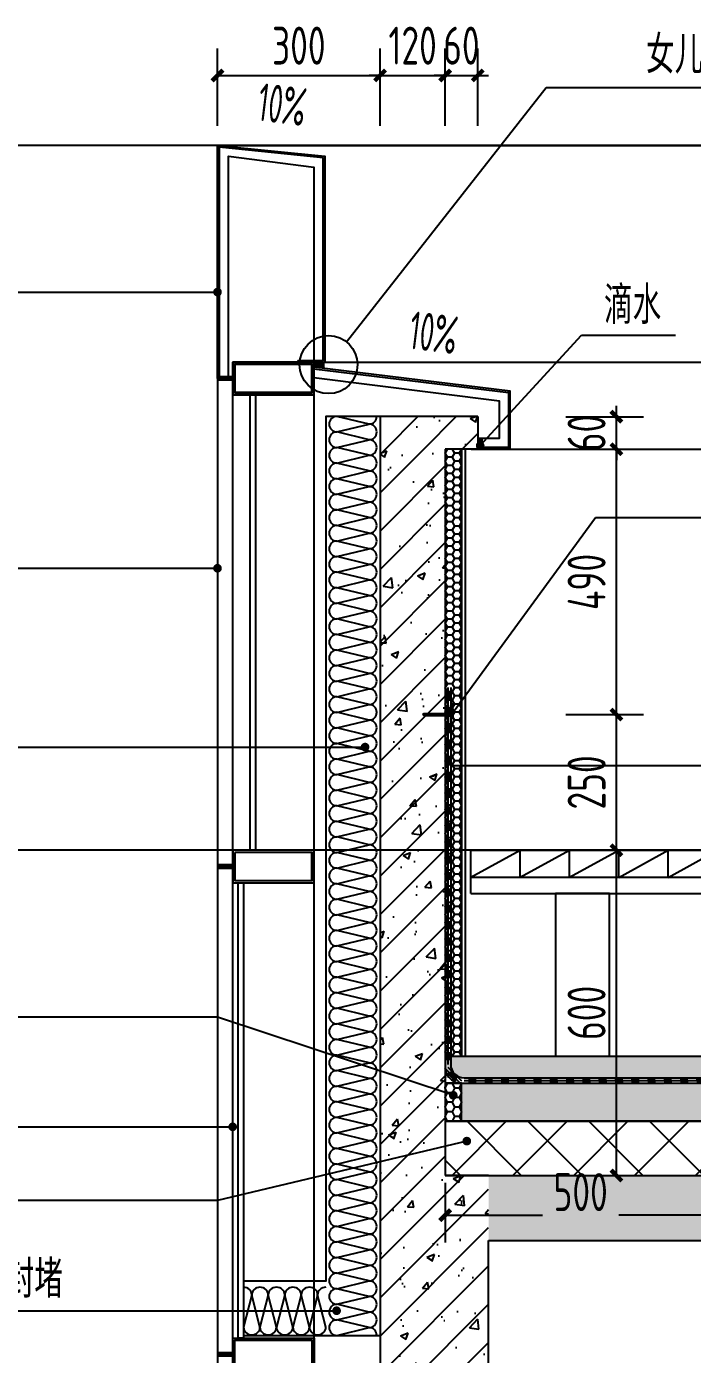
# Model space of a CAD drawing. Extents: x 198753 to 882193, y -399300 to 132460.
# Drawn here: x 382024 to 383253, y -65875 to -63426 of the extents above; entities that cross this region are included whole.
import ezdxf

# ---------------------------------------------------------------- set-up
doc = ezdxf.new("R2010")
doc.units = 0
doc.header["$LTSCALE"] = 1000
doc.header["$MEASUREMENT"] = 0
doc.linetypes.add('DASH', pattern=[0.35, 0.25, -0.1])
for name, color, linetype in [('00-图签', 7, 'Continuous'), ('01-标注_尺寸', 124, 'Continuous'), ('01-标注_符号', 200, 'Continuous'), ('02-TEXT_标注', 130, 'Continuous'), ('05-填充_天正', 26, 'Continuous'), ('A-D-玻璃剖线', 130, 'Continuous'), ('A-D-金属剖线', 200, 'Continuous'), ('A-D-金属看线', 205, 'Continuous'), ('A-O_屋面', 201, 'Continuous'), ('A-O_防水层', 222, 'Continuous'), ('A-SUR_保温', 222, 'Continuous'), ('A-金属背板', 30, 'Continuous'), ('A_STR-砼墙', 51, 'Continuous'), ('A_STR-砼柱', 51, 'Continuous'), ('构造物', 145, 'Continuous'), ('钢龙骨', 173, 'Continuous')]:
    doc.layers.add(name, color=color, linetype=linetype)
doc.layers.add('04-不打印_辅助线', color=165, linetype='Continuous', plot=False)
doc.styles.add('_TCH_DIM', font='ROS1', dxfattribs={"width": 0.8, "bigfont": 'JD'})
doc.styles.add('_TCH_DIM_T3', font='ROS1', dxfattribs={"width": 0.8, "bigfont": 'JD'})
doc.dimstyles.new('_TCH_ARCH&&20', dxfattribs={"dimtxt": 70, "dimasz": 20, "dimexe": 50, "dimexo": 60, "dimgap": 20, "dimtad": 1, "dimdec": 0, "dimzin": 0, "dimdsep": 46, "dimtxsty": '_TCH_DIM_T3', "dimblk": 'ARCHTICK', "dimcen": 0.09, "dimclrt": 4, "dimazin": 2, "dimtfac": 1, "dimtdec": 0, "dimtix": 1, "dimtmove": 2, "dimatfit": 3, "dimfxl": 0, "dimtolj": 1, "dimtzin": 0, "dimarcsym": 0})
pattern_1 = [(45, (0, 0), (-35.355339, 35.355339), []), (50, (0, 0), (143.452037, -12.550427), [15, -165]), (355, (0, 0), (-27.750267, 150.438427), [12, -132]), (100.4514, (11.95, -1.05), (115.701876, 137.88791), [12.74804, -140.22842]), (46.1842, (0, 40), (213.44821, -33.1038), [22.5, -247.5]), (96.6356, (17.79, 37.24), (186.93254, 194.82357), [19.12206, -210.3426]), (351.1842, (0, 40), (186.93239, 194.82372), [18, -198]), (21, (20, 30), (119.38141, -80.523778), [15, -165]), (326, (20, 30), (48.663066, 145.03001), [12, -132]), (71.4514, (29.95, 23.29), (168.044526, 64.5061), [12.74804, -140.22842]), (37.5, (0, 0), (2.431971, 66.578771), [0, -130.4, 0, -134, 0, -132.5]), (7.5, (0, 0), (52.613907, 78.882342), [0, -76.4, 0, -127.4, 0, -50.5]), (327.5, (-44.6, 0), (106.764487, -4.510974), [0, -50, 0, -156, 0, -207]), (317.5, (-64.6, 0), (116.637234, 20.020996), [0, -65, 0, -103.6, 0, -147])]

# ---------------------------------------------------------------- blocks, each defined once
blk = doc.blocks.new('$LinePat$岩棉板')
at = {"color": 0}
for p, q in [((0, -17), (12, -67)), ((12, -67), (24, -17))]:
    blk.add_line(p, q, dxfattribs=at)
for centre, start, end in [((12, -17), 0, 180), ((0, -67), 270, 0), ((24, -67), 180, 270)]:
    blk.add_arc(centre, 12, start, end, dxfattribs=at)
at = {"layer": 'Defpoints'}
blk.add_point((0, 0.1), dxfattribs=at)
at = {"layer": 'Defpoints', "color": 0}
blk.add_point((24, -84), dxfattribs=at)
blk = doc.blocks.new('*U156')
at = {"layer": '01-标注_符号'}
for points in [[(-852.7, 520), (0, 520)], [(-852.7, 190.2), (272.2, 190.2)], [(-850, -849.4), (219.7, -849.4)]]:
    blk.add_lwpolyline(points, dxfattribs=at)
at = {"layer": '01-标注_符号', "const_width": 8}
for points in [[(-4, 520, 1), (4, 520, 1)], [(268.2, 190.2, 1), (276.2, 190.2, 1)], [(215.7, -849.4, 1), (223.7, -849.4, 1)]]:
    blk.add_lwpolyline(points, format="xyb", close=True, dxfattribs=at)
at = {"layer": 'A-SUR_保温'}
blk.add_line((300, 800.2), (300, -895), dxfattribs=at)
blk.add_lwpolyline([(300, 800.2), (200, 800.2), (200, -795), (48, -795), (48, -895), (300, -895)], dxfattribs=at)
at = {"layer": 'A-金属背板'}
blk.add_lwpolyline([(60, 840.2), (70, 840.2), (70, 0), (60, 0)], close=True, dxfattribs=at)
at = {"layer": 'A-SUR_保温', "yscale": 1.188379012465143, "zscale": 1.188379012465143}
for p, xscale, rotation in [((200, 771.5), 1.19717378077196, 90), ((200, 742.7), 1.19717378077196, 90), ((200, 714), 1.19717378077196, 90), ((200, 685.3), 1.19717378077196, 90), ((200, 656.5), 1.19717378077196, 90), ((200, 627.8), 1.19717378077196, 90), ((200, 599.1), 1.19717378077196, 90), ((200, 570.3), 1.19717378077196, 90), ((200, 541.6), 1.19717378077196, 90), ((200, 512.9), 1.19717378077196, 90), ((200, 484.1), 1.19717378077196, 90), ((200, 455.4), 1.19717378077196, 90), ((200, 426.7), 1.19717378077196, 90), ((200, 397.9), 1.19717378077196, 90), ((200, 369.2), 1.19717378077196, 90), ((200, 340.5), 1.19717378077196, 90), ((200, 311.8), 1.19717378077196, 90), ((200, 283), 1.19717378077196, 90), ((200, 254.3), 1.19717378077196, 90), ((200, 225.6), 1.19717378077196, 90), ((200, 196.8), 1.19717378077196, 90), ((200, 168.1), 1.19717378077196, 90), ((200, 139.4), 1.19717378077196, 90), ((200, 110.6), 1.19717378077196, 90), ((200, 81.9), 1.19717378077196, 90), ((200, 53.2), 1.19717378077196, 90), ((200, 24.4), 1.19717378077196, 90), ((200, -4.3), 1.19717378077196, 90), ((200, -33), 1.19717378077196, 90), ((200, -61.8), 1.19717378077196, 90), ((200, -90.5), 1.19717378077196, 90), ((200, -119.2), 1.19717378077196, 90), ((200, -148), 1.19717378077196, 90), ((200, -176.7), 1.19717378077196, 90), ((200, -205.4), 1.19717378077196, 90), ((200, -234.2), 1.19717378077196, 90), ((200, -262.9), 1.19717378077196, 90), ((200, -291.6), 1.19717378077196, 90), ((200, -320.4), 1.19717378077196, 90), ((200, -349.1), 1.19717378077196, 90), ((200, -377.8), 1.19717378077196, 90), ((200, -406.6), 1.19717378077196, 90), ((200, -435.3), 1.19717378077196, 90), ((200, -464), 1.19717378077196, 90), ((200, -492.7), 1.19717378077196, 90), ((200, -521.5), 1.19717378077196, 90), ((200, -550.2), 1.19717378077196, 90), ((200, -578.9), 1.19717378077196, 90), ((200, -607.7), 1.19717378077196, 90), ((200, -636.4), 1.19717378077196, 90), ((200, -665.1), 1.19717378077196, 90), ((200, -693.9), 1.19717378077196, 90), ((200, -722.6), 1.19717378077196, 90), ((200, -751.3), 1.19717378077196, 90), ((200, -780.1), 1.19717378077196, 90), ((200, -808.8), 1.19717378077196, 90), ((78.4, -900), 1.266666665670531, 180), ((108.8, -900), 1.266666665670531, 180), ((139.2, -900), 1.266666665670531, 180), ((169.6, -900), 1.266666665670531, 180), ((200, -900), 1.266666665670531, 180), ((200, -837.5), 1.19717378077196, 90), ((200, -866.3), 1.19717378077196, 90), ((200, -895), 1.19717378077196, 90)]:
    blk.add_blockref('$LinePat$岩棉板', p, dxfattribs=dict(at, xscale=xscale, rotation=rotation))
at = {"layer": '02-TEXT_标注', "style": '_TCH_DIM'}
for s, height, width, p in [('幕墙', 69.46, 0.8, (-852.7, 541)), ('2', 70, 0.64, (-728.5, 541)), ('100', 70, 0.64, (-852.7, 212.1)), ('厚憎水岩棉板', 69.46, 0.8, (-763.1, 212.1)), ('100', 70, 0.64, (-850, -825.5)), ('厚憎水岩棉防火封堵', 69.46, 0.8, (-760.4, -825.5))]:
    blk.add_text(s, height=height, dxfattribs=dict(at, width=width)).set_placement(p)
blk = doc.blocks.new('A$C643B6CAF')
at = {"layer": '钢龙骨'}
for points in [[(0, 28.4), (0, -31.6), (150, -31.6), (150, 28.4)], [(4, 24.4), (4, -27.6), (146, -27.6), (146, 24.4)]]:
    blk.add_lwpolyline(points, close=True, dxfattribs=at)
at = {"layer": '钢龙骨', "const_width": 10}
blk.add_lwpolyline([(0, -1.6), (-28, -1.6)], dxfattribs=at)
blk = doc.blocks.new('*U40')
at = {"layer": '01-标注_符号'}
blk.add_lwpolyline([(-850, -510.3), (28, -510.3)], dxfattribs=at)
at = {"layer": '01-标注_符号', "const_width": 8}
blk.add_lwpolyline([(24, -510.3, 1), (32, -510.3, 1)], format="xyb", close=True, dxfattribs=at)
at = {"layer": 'A-D-玻璃剖线'}
for points in [[(0, 870.2), (0, -2300)], [(28, -2300), (28, 870.2)]]:
    blk.add_lwpolyline(points, dxfattribs=at)
at = {"layer": 'A-金属背板'}
blk.add_lwpolyline([(38, -60), (48, -60), (48, -900), (38, -900)], close=True, dxfattribs=at)
at = {"layer": '钢龙骨'}
blk.add_lwpolyline([(178, 870.2), (178, -2300)], dxfattribs=at)
for p in [(28, 871.8), (28, -28.4)]:
    blk.add_blockref('A$C643B6CAF', p, dxfattribs=at)
at = {"layer": '钢龙骨', "xscale": -1, "rotation": 180}
blk.add_blockref('A$C643B6CAF', (28.1, -931.6), dxfattribs=at)
blk = doc.blocks.new('A$C1C2A6847')
for p, q in [((52, 23.1), (55, 28.3)), ((55, 28.3), (55, 14)), ((52, 19.1), (55, 14))]:
    blk.add_line(p, q)
for points in [[(56, 42.1), (51, 37.1), (51, 5.1), (56, 0.1)], [(56.7, 41.4), (52, 36.7), (52, 26.6)], [(52, 25.6), (52, 16.6)], [(0, 21.1), (2, 23.1), (52, 23.1), (52, 19.1), (2, 19.1), (0, 21.1)], [(52, 15.6), (52, 5.6), (56.7, 0.9)]]:
    blk.add_lwpolyline(points)
for centre, start, end in [((52, 26.1), 270, 90), ((56.4, 41.8), 315, 135), ((52, 16.1), 270, 90), ((56.4, 0.5), 225, 45)]:
    blk.add_arc(centre, 0.5, start, end)
blk = doc.blocks.new('_ArchTick')
at = {"color": 0, "linetype": 'ByBlock', "const_width": 0.4}
blk.add_lwpolyline([(-0.5, -0.5), (0.5, 0.5)], dxfattribs=at)
blk = doc.blocks.new('*D2104')
at = {"layer": '01-标注_尺寸', "color": 0, "lineweight": -2, "transparency": 16777216}
for p, q in [((-300, 486.4), (-300, 629)), ((0, 486.4), (0, 629)), ((-300, 579), (0, 579))]:
    blk.add_line(p, q, dxfattribs=at)
at = {"layer": 'Defpoints', "color": 0, "transparency": 16777216}
for p in [(0, 579), (-300, 426.4), (0, 426.4)]:
    blk.add_point(p, dxfattribs=at)
at = {"layer": '01-标注_尺寸', "color": 0, "lineweight": -2, "transparency": 16777216, "xscale": 20, "yscale": 20, "zscale": 20, "rotation": 180}
blk.add_blockref('_ArchTick', (-300, 579), dxfattribs=at)
at = {"layer": '01-标注_尺寸', "color": 0, "lineweight": -2, "transparency": 16777216, "xscale": 20, "yscale": 20, "zscale": 20}
blk.add_blockref('_ArchTick', (0, 579), dxfattribs=at)
at = {"layer": '01-标注_尺寸', "color": 4, "transparency": 16777216, "insert": (-150, 634), "char_height": 70, "attachment_point": 5, "style": '_TCH_DIM_T3'}
blk.add_mtext('\\A1;300', dxfattribs=at)
blk = doc.blocks.new('*D2105')
at = {"layer": '01-标注_尺寸', "color": 0, "lineweight": -2, "transparency": 16777216}
for p, q in [((0, 486.4), (0, 629)), ((120, 486.4), (120, 629)), ((0, 579), (-20, 579)), ((0, 579), (120, 579)), ((120, 579), (140, 579))]:
    blk.add_line(p, q, dxfattribs=at)
at = {"layer": 'Defpoints', "color": 0, "transparency": 16777216}
for p in [(120, 579), (0, 426.4), (120, 426.4)]:
    blk.add_point(p, dxfattribs=at)
at = {"layer": '01-标注_尺寸', "color": 0, "lineweight": -2, "transparency": 16777216, "xscale": 20, "yscale": 20, "zscale": 20}
blk.add_blockref('_ArchTick', (0, 579), dxfattribs=at)
at = {"layer": '01-标注_尺寸', "color": 0, "lineweight": -2, "transparency": 16777216, "xscale": 20, "yscale": 20, "zscale": 20, "rotation": 180}
blk.add_blockref('_ArchTick', (120, 579), dxfattribs=at)
at = {"layer": '01-标注_尺寸', "color": 4, "transparency": 16777216, "insert": (60, 634), "char_height": 70, "attachment_point": 5, "style": '_TCH_DIM_T3'}
blk.add_mtext('\\A1;120', dxfattribs=at)
blk = doc.blocks.new('*D2106')
at = {"layer": '01-标注_尺寸', "color": 0, "lineweight": -2, "transparency": 16777216}
for p, q in [((120, 486.4), (120, 629)), ((180, 486.4), (180, 629)), ((120, 579), (100, 579)), ((120, 579), (180, 579)), ((180, 579), (200, 579))]:
    blk.add_line(p, q, dxfattribs=at)
at = {"layer": 'Defpoints', "color": 0, "transparency": 16777216}
for p in [(180, 579), (120, 426.4), (180, 426.4)]:
    blk.add_point(p, dxfattribs=at)
at = {"layer": '01-标注_尺寸', "color": 0, "lineweight": -2, "transparency": 16777216, "xscale": 20, "yscale": 20, "zscale": 20}
blk.add_blockref('_ArchTick', (120, 579), dxfattribs=at)
at = {"layer": '01-标注_尺寸', "color": 0, "lineweight": -2, "transparency": 16777216, "xscale": 20, "yscale": 20, "zscale": 20, "rotation": 180}
blk.add_blockref('_ArchTick', (180, 579), dxfattribs=at)
at = {"layer": '01-标注_尺寸', "color": 4, "transparency": 16777216, "insert": (150, 634), "char_height": 70, "attachment_point": 5, "style": '_TCH_DIM_T3'}
blk.add_mtext('\\A1;60', dxfattribs=at)
blk = doc.blocks.new('$LinePat$聚苯板')
at = {"color": 0}
for p, q in [((14.8, -8.6), (0, 0)), ((29.7, 0), (14.8, -8.6)), ((14.8, -25.7), (0, -34.3)), ((0, -34.3), (0, -51.4)), ((14.8, -8.6), (14.8, -25.7)), ((29.7, -34.3), (14.8, -25.7)), ((0, -51.4), (14.8, -60)), ((14.8, -60), (29.7, -51.4))]:
    blk.add_line(p, q, dxfattribs=at)
blk = doc.blocks.new('*U231')
at = {"layer": 'A-SUR_保温', "color": 26}
blk.add_lwpolyline([(0, 0), (30, 0), (30, 70.2), (0, 70.2), (0, 0)], dxfattribs=at)
at = {"layer": 'A-SUR_保温', "color": 26, "xscale": -0.5907290889834536, "yscale": 0.5, "zscale": 0.5, "rotation": 270.0000009086006}
for p in [(30, 52.6), (30, 35.1), (30, 17.5), (30, 0)]:
    blk.add_blockref('$LinePat$聚苯板', p, dxfattribs=at)
blk = doc.blocks.new('*D2115')
at = {"layer": '01-标注_尺寸', "color": 0, "lineweight": -2, "transparency": 16777216}
for p, q in [((0, -13.3), (0, -123.3)), ((500, -13.3), (500, -123.3)), ((0, -73.3), (179.6, -73.3)), ((500, -73.3), (320.4, -73.3))]:
    blk.add_line(p, q, dxfattribs=at)
at = {"layer": 'Defpoints', "color": 0, "transparency": 16777216}
for p in [(0, 46.7), (500, 46.7), (500, -73.3)]:
    blk.add_point(p, dxfattribs=at)
at = {"layer": '01-标注_尺寸', "color": 0, "lineweight": -2, "transparency": 16777216, "xscale": 20, "yscale": 20, "zscale": 20, "rotation": 180}
blk.add_blockref('_ArchTick', (0, -73.3), dxfattribs=at)
at = {"layer": '01-标注_尺寸', "color": 0, "lineweight": -2, "transparency": 16777216, "xscale": 20, "yscale": 20, "zscale": 20}
blk.add_blockref('_ArchTick', (500, -73.3), dxfattribs=at)
at = {"layer": '01-标注_尺寸', "color": 4, "transparency": 16777216, "insert": (250, -30.6), "char_height": 70, "attachment_point": 5, "style": '_TCH_DIM_T3'}
blk.add_mtext('\\A1;500', dxfattribs=at)
blk = doc.blocks.new('*D1582')
at = {"layer": '01-标注_尺寸', "color": 0, "lineweight": -2, "transparency": 16777216}
for p, q in [((383019.3, -64944.9), (383162.7, -64944.9)), ((383112.7, -65544.9), (383112.7, -64944.9)), ((383019.3, -65544.9), (383162.7, -65544.9))]:
    blk.add_line(p, q, dxfattribs=at)
at = {"layer": 'Defpoints', "color": 0, "transparency": 16777216}
for p in [(382959.3, -64944.9), (383112.7, -64944.9), (382959.3, -65544.9)]:
    blk.add_point(p, dxfattribs=at)
at = {"layer": '01-标注_尺寸', "color": 0, "lineweight": -2, "transparency": 16777216, "xscale": 20, "yscale": 20, "zscale": 20}
for p, rotation in [((383112.7, -64944.9), 90), ((383112.7, -65544.9), 270)]:
    blk.add_blockref('_ArchTick', p, dxfattribs=dict(at, rotation=rotation))
at = {"layer": '01-标注_尺寸', "color": 4, "transparency": 16777216, "insert": (383057.7, -65244.9), "char_height": 70, "attachment_point": 5, "rotation": 90, "style": '_TCH_DIM_T3'}
blk.add_mtext('\\A1;600', dxfattribs=at)
blk = doc.blocks.new('*D1583')
at = {"layer": '01-标注_尺寸', "color": 0, "lineweight": -2, "transparency": 16777216}
for p, q in [((383019.3, -64694.9), (383162.7, -64694.9)), ((383112.7, -64944.9), (383112.7, -64694.9)), ((383019.3, -64944.9), (383162.7, -64944.9))]:
    blk.add_line(p, q, dxfattribs=at)
at = {"layer": 'Defpoints', "color": 0, "transparency": 16777216}
for p in [(382959.3, -64694.9), (383112.7, -64694.9), (382959.3, -64944.9)]:
    blk.add_point(p, dxfattribs=at)
at = {"layer": '01-标注_尺寸', "color": 0, "lineweight": -2, "transparency": 16777216, "xscale": 20, "yscale": 20, "zscale": 20}
for p, rotation in [((383112.7, -64694.9), 90), ((383112.7, -64944.9), 270)]:
    blk.add_blockref('_ArchTick', p, dxfattribs=dict(at, rotation=rotation))
at = {"layer": '01-标注_尺寸', "color": 4, "transparency": 16777216, "insert": (383057.7, -64819.9), "char_height": 70, "attachment_point": 5, "rotation": 90, "style": '_TCH_DIM_T3'}
blk.add_mtext('\\A1;250', dxfattribs=at)
blk = doc.blocks.new('*D1584')
at = {"layer": '01-标注_尺寸', "color": 0, "lineweight": -2, "transparency": 16777216}
for p, q in [((383019.3, -64205.3), (383162.7, -64205.3)), ((383112.7, -64694.9), (383112.7, -64205.3)), ((383019.3, -64694.9), (383162.7, -64694.9))]:
    blk.add_line(p, q, dxfattribs=at)
at = {"layer": 'Defpoints', "color": 0, "transparency": 16777216}
for p in [(382959.3, -64205.3), (383112.7, -64205.3), (382959.3, -64694.9)]:
    blk.add_point(p, dxfattribs=at)
at = {"layer": '01-标注_尺寸', "color": 0, "lineweight": -2, "transparency": 16777216, "xscale": 20, "yscale": 20, "zscale": 20}
for p, rotation in [((383112.7, -64205.3), 90), ((383112.7, -64694.9), 270)]:
    blk.add_blockref('_ArchTick', p, dxfattribs=dict(at, rotation=rotation))
at = {"layer": '01-标注_尺寸', "color": 4, "transparency": 16777216, "insert": (383057.7, -64450.1), "char_height": 70, "attachment_point": 5, "rotation": 90, "style": '_TCH_DIM_T3'}
blk.add_mtext('\\A1;490', dxfattribs=at)
blk = doc.blocks.new('*D1585')
at = {"layer": '01-标注_尺寸', "color": 0, "lineweight": -2, "transparency": 16777216}
for p, q in [((383019.3, -64145.3), (383162.7, -64145.3)), ((383112.7, -64145.3), (383112.7, -64125.3)), ((383112.7, -64205.3), (383112.7, -64145.3)), ((383019.3, -64205.3), (383162.7, -64205.3)), ((383112.7, -64205.3), (383112.7, -64225.3))]:
    blk.add_line(p, q, dxfattribs=at)
at = {"layer": 'Defpoints', "color": 0, "transparency": 16777216}
for p in [(382959.3, -64145.3), (383112.7, -64145.3), (382959.3, -64205.3)]:
    blk.add_point(p, dxfattribs=at)
at = {"layer": '01-标注_尺寸', "color": 0, "lineweight": -2, "transparency": 16777216, "xscale": 20, "yscale": 20, "zscale": 20}
for p, rotation in [((383112.7, -64145.3), 270), ((383112.7, -64205.3), 90)]:
    blk.add_blockref('_ArchTick', p, dxfattribs=dict(at, rotation=rotation))
at = {"layer": '01-标注_尺寸', "color": 4, "transparency": 16777216, "insert": (383057.7, -64175.3), "char_height": 70, "attachment_point": 5, "rotation": 90, "style": '_TCH_DIM_T3'}
blk.add_mtext('\\A1;60', dxfattribs=at)
blk = doc.blocks.new('$LinePat$防水层2')
at = {"color": 0}
blk.add_line((0, 0), (600, 0), dxfattribs=at)
blk.add_solid([(150, 0), (450, 0), (150, -100), (450, -100)], dxfattribs=at)
blk = doc.blocks.new('$LinePat$空心砌块')
at = {"color": 0}
for p in [(0, -300), (536, -300)]:
    blk.add_line(p, (536, 0), dxfattribs=at)
blk = doc.blocks.new('hgfuhtry4')
at = {"layer": '01-标注_符号'}
for p, q in [((-62.1, 87.7), (306.1, 556.7)), ((306.1, 556.7), (1056.4, 556.7))]:
    blk.add_line(p, q, dxfattribs=at)
for points in [[(-285.2, 482, 0, 0, 0), (-155.2, 465.9, 16, 0, 0), (-95.7, 458.5, 0, 0, 0)], [(-5.9, 61.2, 0, 0, 0), (124.1, 45.1, 16, 0, 0), (183.6, 37.7, 0, 0, 0)]]:
    blk.add_lwpolyline(points, format="xyseb", dxfattribs=at)
blk.add_lwpolyline([(-1149.7, 179.5), (-300, 179.5)], dxfattribs=at)
at = {"layer": '01-标注_符号', "const_width": 8}
blk.add_lwpolyline([(-304, 179.5, 1), (-296, 179.5, 1)], format="xyb", close=True, dxfattribs=at)
at = {"layer": '01-标注_符号'}
blk.add_circle((-95.1, 45.6), 53.5, dxfattribs=at)
at = {"layer": 'A-D-金属剖线'}
blk.add_line((-152, 53.2), (-152, 50.2), dxfattribs=at)
for points in [[(-300, 20), (-300, 450), (-102, 430), (-102, 50.2)], [(-152, 53.2), (-105, 53.2), (-105, 427), (-297, 447), (-297, 20), (-300, 20)], [(-280, 20), (-280, 430), (-122, 410), (-122, 53.2)], [(180, -110), (240, -110), (240, -3.2), (-122, 41.2)], [(-122, 38.2), (237, -6), (237, -107), (180, -107)], [(180, -90), (220, -90), (220, -21.6), (-122, 21.1)]]:
    blk.add_lwpolyline(points, dxfattribs=at)
at = {"layer": 'A-D-金属剖线', "const_width": 10}
for points in [[(-102, 45.2), (-122, 45.2)], [(185, -90), (185, -110)]]:
    blk.add_lwpolyline(points, dxfattribs=at)
at = {"layer": 'A-D-金属看线'}
for p, q in [((-300, 450), (3550, 450)), ((-122, 50.2), (3550, 50.2)), ((167.9, -110), (3550, -110))]:
    blk.add_line(p, q, dxfattribs=at)
at = {"layer": '钢龙骨'}
blk.add_lwpolyline([(-102, 414.3), (-102, 50.2)], dxfattribs=at)
at = {"layer": '02-TEXT_标注', "style": '_TCH_DIM', "width": 0.8}
blk.add_text('女儿墙上封铝板做法', height=69.46, dxfattribs=at).set_placement((490.6, 582.5))
at = {"layer": '02-TEXT_标注', "style": '_TCH_DIM', "width": 0.64}
for p in [(-228.6, 496.1), (50.7, 75.3)]:
    blk.add_text('10%', height=70, rotation=352.9353, dxfattribs=at).set_placement(p)
at = {"layer": '01-标注_尺寸'}
for p1, p2, picture, middle in [((-300, 426.4), (0, 426.4), '*D2104', (-150, 634)), ((0, 426.4), (120, 426.4), '*D2105', (60, 634)), ((120, 426.4), (180, 426.4), '*D2106', (150, 634))]:
    dim = blk.add_aligned_dim(p1=p1, p2=p2, distance=152.6, dimstyle='_TCH_ARCH&&20', dxfattribs=at)
    dim.commit()
    dim.dimension.update_dxf_attribs({"geometry": picture, "text_midpoint": middle})
blk = doc.blocks.new('dfsgfdgh')
at = {"transparency": 33554641}
h = blk.add_hatch(dxfattribs=at)
h.set_pattern_fill('ANSI37', color=26, scale=50)
h.set_pattern_definition([(45, (4580, -17100), (-56.1266, 56.1266), []), (135, (4580, -17100), (-56.1266, -56.1266), [])])
h.paths.add_polyline_path([(0, 0), (500, 0), (500, 100), (0, 100)])
at = {"color": 26}
blk.add_lwpolyline([(0, 0), (500, 0), (500, 100), (0, 100)], close=True, dxfattribs=at)
at = {"layer": '01-标注_尺寸'}
dim = blk.add_linear_dim(base=(500, -73.3), p1=(0, 46.7), p2=(500, 46.7), angle=360, dimstyle='_TCH_ARCH&&20', dxfattribs=at)
dim.commit()
dim.dimension.update_dxf_attribs({"geometry": '*D2115', "text_midpoint": (250, -30.6), "dimtype": 161})

msp = doc.modelspace()

# ---------------------------------------------------------------- hatches: boundary and pattern name
at = {"layer": '05-填充_天正'}
h = msp.add_hatch(dxfattribs=at)
h.set_pattern_fill('钢筋混凝土', color=256, scale=20, style=0)
h.set_pattern_definition(pattern_1)
h.paths.add_polyline_path([(382676.7, -64145.1), (382676.7, -64205.1), (382856.7, -64205.1), (382856.7, -64145.1)])
h = msp.add_hatch(dxfattribs=at)
h.set_pattern_fill('钢筋混凝土', color=256, scale=20, style=0)
h.set_pattern_definition(pattern_1)
h.paths.add_polyline_path([(382676.7, -65544.9), (382796.7, -65544.9), (382796.7, -64205.1), (382676.7, -64205.1)])
h = msp.add_hatch(dxfattribs=at)
h.set_pattern_fill('钢筋混凝土', color=256, scale=20, style=0)
h.set_pattern_definition(pattern_1)
h.paths.add_polyline_path([(382676.7, -65944.9), (382876.7, -65944.9), (382876.7, -65544.9), (382676.7, -65544.9)])
h = msp.add_hatch(dxfattribs=at)
h.set_pattern_fill('钢筋混凝土', color=256, scale=20, style=0)
h.set_pattern_definition(pattern_1)
h.paths.add_polyline_path([(387026.7, -65664.9), (387026.7, -65544.9), (382876.7, -65544.9), (382876.7, -65664.9)])
at = {"layer": 'A-SUR_保温'}
h = msp.add_hatch(dxfattribs=at)
h.set_pattern_fill('混凝土', color=26, scale=15)
h.set_pattern_definition([(50, (293572.1, 336778.2), (107.589027, -9.41282), [11.25, -123.75]), (355, (293572.1, 336778.2), (-20.8127, 112.82882), [9, -99]), (100.4514, (293581.07, 336777.41), (86.776407, 103.41593), [9.561029, -105.171317]), (46.1842, (293572.1, 336808.2), (160.086157, -24.827852), [16.875, -185.625]), (96.6356, (293585.44, 336806.13), (140.199406, 146.11768), [14.34154, -157.75695]), (351.1842, (293572.1, 336808.2), (140.19929, 146.11779), [13.5, -148.5]), (21, (293587.1, 336800.7), (89.536058, -60.392834), [11.25, -123.75]), (326, (293587.1, 336800.7), (36.4973, 108.772507), [9, -99]), (71.4514, (293594.56, 336795.66), (126.033394, 48.379575), [9.561029, -105.171317]), (37.5, (293572.102, 336778.197), (1.8239783, 49.934078), [0, -97.8, 0, -100.5, 0, -99.375]), (7.5, (293572.1, 336778.2), (39.4604306, 59.161757), [0, -57.3, 0, -95.55, 0, -37.875]), (327.5, (293538.652, 336778.197), (80.0733654, -3.3832308), [0, -37.5, 0, -117, 0, -155.25]), (317.5, (293523.65, 336778.2), (87.477925, 15.015747), [0, -48.75, 0, -77.7, 0, -110.25])])
h.paths.add_polyline_path([(386776.7, -65365), (386776.7, -65325), (382796.8, -65325.2), (382796.5, -65365.3)])
h = msp.add_hatch(dxfattribs=at)
h.set_pattern_fill('加气混凝土', color=26, scale=20)
h.set_pattern_definition([(0, (413801.65, 332549.66), (120, 240), [0, -240]), (0, (413661.25, 332517.26), (120, 240), [0, -240]), (0, (413739.25, 332514.86), (120, 240), [0, -240]), (0, (413824.45, 332585.66), (120, 240), [0, -240]), (0, (413724.85, 332502.86), (120, 240), [0, -240]), (0, (413848.45, 332736.86), (120, 240), [0, -240]), (0, (413775.25, 332717.66), (120, 240), [0, -240]), (0, (413813.65, 332687.66), (120, 240), [0, -240]), (0, (413618.05, 332682.86), (120, 240), [0, -240]), (0, (413735.65, 332672.06), (120, 240), [0, -240]), (0, (413690.05, 332610.86), (120, 240), [0, -240]), (0, (413692.45, 332520.86), (120, 240), [0, -240]), (0, (413782.45, 332511.26), (120, 240), [0, -240]), (0, (413848.45, 332616.86), (120, 240), [0, -240]), (0, (413624.05, 332579.66), (120, 240), [0, -240]), (0, (413644.45, 332620.46), (120, 240), [0, -240]), (0, (413738.05, 332603.66), (120, 240), [0, -240]), (0, (413704.45, 332568.86), (120, 240), [0, -240]), (0, (413685.25, 332648.06), (120, 240), [0, -240]), (0, (413715.25, 332738.06), (120, 240), [0, -240]), (0, (413633.65, 332529.26), (120, 240), [0, -240]), (0, (413765.65, 332688.86), (120, 240), [0, -240]), (0, (413654.05, 332692.46), (120, 240), [0, -240]), (0, (413634.85, 332723.66), (120, 240), [0, -240]), (130.601294, (413833.706, 332661.719), (-599.99999337, 720.00000315), [10.53662, -4414.8444]), (18.434949, (413816.563, 332666.29), (599.9999978, 239.9999982), [10.8421, -1507.05116]), (90, (413816.56, 332656), (120, 240), [10.28571, -469.71426]), (161.565051, (413826.85, 332652.576), (-600.000003, 239.999982), [10.8421, -1507.05116]), (53.130102, (413826.85, 332652.576), (120, 240), [11.42857, -1188.5714]), (135, (413835.99, 332530.29), (-120.000015, 239.999984), [9.69746, -669.12504]), (45, (413822.28, 332530.29), (120, 239.999999), [9.69746, -669.12504]), (135, (413829.135, 332523.43), (-120.000015, 239.999984), [9.69746, -669.12504]), (45, (413829.135, 332523.43), (120, 239.999999), [9.69746, -669.12504]), (116.56505, (413720.56, 332691.43), (-2e-05, 479.99999), [12.77753, -255.5506]), (180, (413714.85, 332702.86), (-120, 240), [13.71429, -226.2857]), (63.43495, (413695.42, 332691.43), (1e-06, 480), [12.77753, -255.5506]), (116.56505, (413701.13, 332680), (-2e-05, 479.99999), [12.77753, -255.5506]), (0, (413701.13, 332680), (120, 240), [13.71429, -226.2857]), (63.43495, (413714.85, 332680), (1e-06, 480), [12.77753, -255.5506]), (107.102728, (413810.849, 332610.29), (-359.99998624, 1200.00000194), [15.54454, -6513.161]), (143.972626, (413806.277, 332625.147), (-2279.9999711, 1679.9999981), [15.54454, -3248.808]), (180, (413793.7, 332634.3), (-120, 240), [14.85714, -225.14284]), (36.0273733, (413766.277, 332625.147), (2279.99998315, 1679.9999819), [15.54454, -3248.808]), (71.565051, (413761.706, 332611.433), (360.000002, 1199.999998), [14.45613, -1503.43712]), (107.102728, (413766.2775, 332596.576), (-359.99998624, 1200.00000194), [15.54454, -6513.161]), (143.972626, (413778.849, 332587.433), (-2279.9999711, 1679.9999981), [15.54454, -3248.808]), (0, (413778.85, 332587.43), (120, 240), [14.85714, -225.14284]), (36.0273733, (413793.706, 332587.433), (2279.99998315, 1679.9999819), [15.54454, -3248.808]), (71.565051, (413806.277, 332596.576), (360.000002, 1199.999998), [14.45613, -1503.43712]), (150.255118, (413813.135, 332722.29), (-360.0000009, 239.999997), [9.21401, -1925.72784]), (90, (413805.13, 332717.72), (120, 240), [9.14286, -470.8571]), (29.744881, (413805.135, 332717.72), (360.0000002, 239.9999989), [9.21401, -1925.72784]), (116.56505, (413757.13, 332552), (-2e-05, 479.99999), [12.77753, -255.5506]), (168.690067, (413751.42, 332563.433), (-1080.0000008, 239.999994), [11.6549, -2435.8742]), (41.185925, (413730.849, 332557.719), (2999.99998182, 2639.9999769), [12.14874, -5090.3208]), (90, (413730.85, 332546.29), (120, 240), [11.42857, -468.5714]), (138.814074, (413739.992, 332538.29), (-2999.99994668, 2640.0000168), [12.14874, -5090.3208]), (16.6992442, (413739.992, 332538.29), (3959.9999702, 1199.99998743), [11.93178, -4999.415]), (60.945396, (413751.42, 332541.719), (119.99999968, 239.99999788), [11.76643, -4930.1358]), (109.983106, (413656.563, 332652.576), (-600.00000226, 1679.99999555), [13.3768, -5604.879]), (155.556045, (413651.992, 332665.147), (-1560.00000595, 719.99998504), [13.8092, -5786.0526]), (24.4439547, (413626.849, 332665.147), (1560.00000078, 719.99999654), [13.8092, -5786.0526]), (70.0168934, (413622.277, 332652.576), (600.0000018, 1679.99999583), [13.3768, -5604.879]), (109.983106, (413626.849, 332640.004), (-600.00000226, 1679.99999555), [13.3768, -5604.879]), (160.016893, (413639.42, 332635.433), (-600.0000004, 239.9999891), [13.3768, -2795.751]), (19.9831065, (413639.42, 332635.433), (599.9999967, 239.9999996), [13.3768, -2795.751]), (70.0168934, (413651.992, 332640.004), (600.0000018, 1679.99999583), [13.3768, -5604.879]), (122.005383, (413745.706, 332630.862), (-120.0000161, 239.9999877), [10.78169, -2253.3736]), (18.434949, (413729.706, 332636.576), (599.9999978, 239.9999982), [10.8421, -1507.05116]), (90, (413729.71, 332626.29), (120, 240), [10.28571, -469.71426]), (161.565051, (413739.99, 332622.86), (-600.000003, 239.999982), [10.8421, -1507.05116]), (54.462322, (413739.992, 332622.862), (839.9999988, 1199.9999982), [9.83123, -4119.2846]), (116.56505, (413676, 332572.58), (-2e-05, 479.99999), [12.77753, -255.5506]), (180, (413670.28, 332584), (-120, 240), [12.57143, -227.42856]), (59.0362434, (413650.849, 332572.576), (120.0000004, 239.9999988), [13.32789, -2785.5288]), (120.963756, (413657.706, 332561.147), (-120.0000164, 239.999989), [13.32789, -2785.5288]), (0, (413657.7, 332561.15), (120, 240), [12.57143, -227.42856]), (63.43495, (413670.28, 332561.15), (1e-06, 480), [12.77753, -255.5506])])
h.paths.add_polyline_path([(386776.7, -65444.9), (386776.7, -65395), (382826.9, -65375.2), (382826.7, -65444.9)])

# ---------------------------------------------------------------- linework, layer by layer
at = {"layer": '01-标注_符号'}
for p, q in [((382861.4, -64198.7), (383048.3, -63995.2)), ((383048.3, -63995.2), (383221.5, -63995.2)), ((382811.3, -64690.4), (383073.8, -64331.2)), ((383073.8, -64331.2), (383621.8, -64331.2)), ((382812, -64788.5), (383015.9, -64788.5)), ((383015.9, -64788.5), (383465.9, -64788.5)), ((382376.7, -65253), (381524, -65253)), ((382811.7, -65396.9), (382376.7, -65253)), ((382836.7, -65481.6), (382376.7, -65591.1)), ((382376.7, -65591.1), (381524, -65591.1))]:
    msp.add_line(p, q, dxfattribs=at)
at = {"layer": '01-标注_符号', "const_width": 8}
for points in [[(382858.6, -64201.6, 1), (382864.1, -64195.8, 1)], [(382815.4, -65398.2, 1), (382807.9, -65395.7, 1)], [(382840.6, -65480.6, 1), (382832.8, -65482.5, 1)]]:
    msp.add_lwpolyline(points, format="xyb", close=True, dxfattribs=at)
at = {"layer": '01-标注_符号'}
msp.add_circle((382809.8, -64692.6), 2.65, dxfattribs=at)
at = {"layer": '04-不打印_辅助线', "color": 251}
for p, q in [((418057.9, -63644.9), (342773.5, -63644.9)), ((418057.9, -64944.9), (338573.5, -64944.9))]:
    msp.add_line(p, q, dxfattribs=at)
at = {"layer": 'A-O_屋面'}
for p, q in [((382843.9, -65024.9), (382844, -64944.9)), ((382843.9, -64994.9), (384276.7, -64995)), ((382843.9, -65024.9), (386576.7, -65025)), ((382796.9, -65324.9), (386776.7, -65325.3)), ((382796.9, -65374.9), (386776.7, -65374.9))]:
    msp.add_line(p, q, dxfattribs=at)
for points in [[(382844, -64944.9), (386576.7, -64944.9), (386576.7, -64995), (382844, -64995)], [(383000, -65025), (383000, -65325), (383100, -65325), (383100, -65025), (383000, -65025)]]:
    msp.add_lwpolyline(points, close=True, dxfattribs=at)
msp.add_lwpolyline([(382796.7, -65444.9), (386776.7, -65444.9), (386776.7, -65039.9)], dxfattribs=at)
at = {"layer": 'A-O_防水层'}
for points in [[(382796.9, -64300.3), (382796.9, -65339.9, 0.49936), (382831.9, -65374.9), (386776.7, -65374.9)], [(382806.9, -64644.9), (382806.9, -65339.9, 0.414214), (382831.9, -65364.9), (386766.6, -65364.9)]]:
    msp.add_lwpolyline(points, format="xyb", dxfattribs=at)
at = {"layer": 'A-SUR_保温', "color": 26}
msp.add_line((382826.9, -64205.1), (382826.9, -65324.9), dxfattribs=at)
at = {"layer": 'A-SUR_保温'}
msp.add_lwpolyline([(382833.9, -64205.1), (382833.9, -65324.9)], dxfattribs=at)
at = {"layer": 'A_STR-砼墙'}
for p, q in [((382676.7, -64145.1), (382676.7, -64205.1)), ((382856.7, -64145.1), (382676.7, -64145.1)), ((382856.7, -64145.1), (382856.7, -64205.1)), ((382676.7, -64205.1), (382676.7, -65544.9)), ((382796.7, -64205.1), (382796.7, -65544.9)), ((382856.7, -64205.1), (382796.7, -64205.1)), ((382876.7, -65544.9), (387026.7, -65544.9)), ((382876.7, -65664.9), (387026.7, -65664.9))]:
    msp.add_line(p, q, dxfattribs=at)
at = {"layer": 'A_STR-砼柱'}
for p, q in [((382676.7, -65544.9), (382676.7, -65944.9)), ((382876.7, -65544.9), (382796.7, -65544.9)), ((382876.7, -65944.9), (382876.7, -65664.9))]:
    msp.add_line(p, q, dxfattribs=at)

# ---------------------------------------------------------------- block references
msp.add_blockref('*U156', (382376.7, -64944.9))
at = {"layer": '00-图签'}
for name, p in [('hgfuhtry4', (382676.7, -64094.9)), ('*U40', (382376.7, -64944.9))]:
    msp.add_blockref(name, p, dxfattribs=at)
at = {"layer": 'A-O_防水层', "yscale": 0.05, "zscale": 0.05}
for p, xscale, rotation in [((382801.9, -64644.9), 0.0503623188405001, 270.0000000020538), ((382806.9, -64644.9), 0.05036231884048745, 270.0000000020538), ((382801.9, -64675.1), 0.0503623188405001, 270.0000000020538), ((382806.9, -64675.1), 0.05036231884048745, 270.0000000020538), ((382801.9, -64705.3), 0.0503623188405001, 270.0000000020538), ((382806.9, -64705.3), 0.05036231884048745, 270.0000000020538), ((382801.9, -64735.6), 0.0503623188405001, 270.0000000020538), ((382806.9, -64735.6), 0.05036231884048745, 270.0000000020538), ((382801.9, -64765.8), 0.0503623188405001, 270.0000000020538), ((382806.9, -64765.8), 0.05036231884048745, 270.0000000020538), ((382801.9, -64796), 0.0503623188405001, 270.0000000020538), ((382806.9, -64796), 0.05036231884048745, 270.0000000020538), ((382801.9, -64826.2), 0.0503623188405001, 270.0000000020538), ((382806.9, -64826.2), 0.05036231884048745, 270.0000000020538), ((382801.9, -64856.4), 0.0503623188405001, 270.0000000020538), ((382806.9, -64856.4), 0.05036231884048745, 270.0000000020538), ((382801.9, -64886.6), 0.0503623188405001, 270.0000000020538), ((382806.9, -64886.6), 0.05036231884048745, 270.0000000020538), ((382801.9, -64916.9), 0.0503623188405001, 270.0000000020538), ((382806.9, -64916.9), 0.05036231884048745, 270.0000000020538), ((382801.9, -64947.1), 0.0503623188405001, 270.0000000020538), ((382806.9, -64947.1), 0.05036231884048745, 270.0000000020538), ((382801.9, -64977.3), 0.0503623188405001, 270.0000000020538), ((382806.9, -64977.3), 0.05036231884048745, 270.0000000020538), ((382801.9, -65007.5), 0.0503623188405001, 270.0000000020538), ((382806.9, -65007.5), 0.05036231884048745, 270.0000000020538), ((382801.9, -65037.7), 0.0503623188405001, 270.0000000020538), ((382806.9, -65037.7), 0.05036231884048745, 270.0000000020538), ((382801.9, -65067.9), 0.0503623188405001, 270.0000000020538), ((382806.9, -65067.9), 0.05036231884048745, 270.0000000020538), ((382801.9, -65098.2), 0.0503623188405001, 270.0000000020538), ((382806.9, -65098.2), 0.05036231884048745, 270.0000000020538), ((382801.9, -65128.4), 0.0503623188405001, 270.0000000020538), ((382806.9, -65128.4), 0.05036231884048745, 270.0000000020538), ((382801.9, -65158.6), 0.0503623188405001, 270.0000000020538), ((382806.9, -65158.6), 0.05036231884048745, 270.0000000020538), ((382801.9, -65188.8), 0.0503623188405001, 270.0000000020538), ((382806.9, -65188.8), 0.05036231884048745, 270.0000000020538), ((382801.9, -65219), 0.0503623188405001, 270.0000000020538), ((382806.9, -65219), 0.05036231884048745, 270.0000000020538), ((382801.9, -65249.2), 0.0503623188405001, 270.0000000020538), ((382806.9, -65249.2), 0.05036231884048745, 270.0000000020538), ((382801.9, -65279.5), 0.0503623188405001, 270.0000000020538), ((382806.9, -65279.5), 0.05036231884048745, 270.0000000020538), ((382801.9, -65309.7), 0.0503623188405001, 270.0000000020538), ((382806.9, -65309.7), 0.05036231884048745, 270.0000000020538), ((382795.7, -65346.1), 0.07071067811846611, 315.0000000001529), ((382801.8, -65345.1), 0.05892556509887896, 315), ((382831.9, -65364.9), 0.05003468256580298, 359.9999999999922), ((382831.9, -65369.9), 0.0501221634381058, 359.9999999999922), ((382862, -65364.9), 0.05003468256580298, 359.9999999999922), ((382862, -65369.9), 0.0501221634381058, 359.9999999999922), ((382892, -65364.9), 0.05003468256580298, 359.9999999999922), ((382892.1, -65369.9), 0.0501221634381058, 359.9999999999922), ((382922, -65364.9), 0.05003468256580298, 359.9999999999922), ((382922.2, -65369.9), 0.0501221634381058, 359.9999999999922), ((382952, -65364.9), 0.05003468256580298, 359.9999999999922), ((382952.2, -65369.9), 0.0501221634381058, 359.9999999999922), ((382982, -65364.9), 0.05003468256580298, 359.9999999999922), ((382982.3, -65369.9), 0.0501221634381058, 359.9999999999922), ((383012.1, -65364.9), 0.05003468256580298, 359.9999999999922), ((383012.4, -65369.9), 0.0501221634381058, 359.9999999999922), ((383042.1, -65364.9), 0.05003468256580298, 359.9999999999922), ((383042.5, -65369.9), 0.0501221634381058, 359.9999999999922), ((383072.1, -65364.9), 0.05003468256580298, 359.9999999999922), ((383072.5, -65369.9), 0.0501221634381058, 359.9999999999922), ((383102.1, -65364.9), 0.05003468256580298, 359.9999999999922), ((383102.6, -65369.9), 0.0501221634381058, 359.9999999999922), ((383132.2, -65364.9), 0.05003468256580298, 359.9999999999922), ((383132.7, -65369.9), 0.0501221634381058, 359.9999999999922), ((383162.2, -65364.9), 0.05003468256580298, 359.9999999999922), ((383162.7, -65369.9), 0.0501221634381058, 359.9999999999922), ((383192.2, -65364.9), 0.05003468256580298, 359.9999999999922), ((383192.8, -65369.9), 0.0501221634381058, 359.9999999999922), ((383222.2, -65364.9), 0.05003468256580298, 359.9999999999922), ((383222.9, -65369.9), 0.0501221634381058, 359.9999999999922), ((383252.2, -65364.9), 0.05003468256580298, 359.9999999999922), ((383253, -65369.9), 0.0501221634381058, 359.9999999999922)]:
    msp.add_blockref('$LinePat$防水层2', p, dxfattribs=dict(at, xscale=xscale, rotation=rotation))
at = {"layer": 'A-SUR_保温', "color": 26}
for name, p, xscale, yscale, zscale, rotation in [('$LinePat$聚苯板', (382826.9, -64220), -0.5028494030851776, 0.5, 0.5, 269.9999999979421), ('$LinePat$聚苯板', (382826.9, -64235), -0.5028494030851776, 0.5, 0.5, 269.9999999979421), ('$LinePat$聚苯板', (382826.9, -64249.9), -0.5028494030851776, 0.5, 0.5, 269.9999999979421), ('$LinePat$聚苯板', (382826.9, -64264.8), -0.5028494030851776, 0.5, 0.5, 269.9999999979421), ('$LinePat$聚苯板', (382826.9, -64279.8), -0.5028494030851776, 0.5, 0.5, 269.9999999979421), ('$LinePat$聚苯板', (382826.9, -64294.7), -0.5028494030851776, 0.5, 0.5, 269.9999999979421), ('$LinePat$聚苯板', (382826.9, -64309.6), -0.5028494030851776, 0.5, 0.5, 269.9999999979421), ('$LinePat$聚苯板', (382826.9, -64324.5), -0.5028494030851776, 0.5, 0.5, 269.9999999979421), ('$LinePat$聚苯板', (382826.9, -64339.5), -0.5028494030851776, 0.5, 0.5, 269.9999999979421), ('$LinePat$聚苯板', (382826.9, -64354.4), -0.5028494030851776, 0.5, 0.5, 269.9999999979421), ('$LinePat$聚苯板', (382826.9, -64369.3), -0.5028494030851776, 0.5, 0.5, 269.9999999979421), ('$LinePat$聚苯板', (382826.9, -64384.3), -0.5028494030851776, 0.5, 0.5, 269.9999999979421), ('$LinePat$聚苯板', (382826.9, -64399.2), -0.5028494030851776, 0.5, 0.5, 269.9999999979421), ('$LinePat$聚苯板', (382826.9, -64414.1), -0.5028494030851776, 0.5, 0.5, 269.9999999979421), ('$LinePat$聚苯板', (382826.9, -64429.1), -0.5028494030851776, 0.5, 0.5, 269.9999999979421), ('$LinePat$聚苯板', (382826.9, -64444), -0.5028494030851776, 0.5, 0.5, 269.9999999979421), ('$LinePat$聚苯板', (382826.9, -64458.9), -0.5028494030851776, 0.5, 0.5, 269.9999999979421), ('$LinePat$聚苯板', (382826.9, -64473.8), -0.5028494030851776, 0.5, 0.5, 269.9999999979421), ('$LinePat$聚苯板', (382826.9, -64488.8), -0.5028494030851776, 0.5, 0.5, 269.9999999979421), ('$LinePat$聚苯板', (382826.9, -64503.7), -0.5028494030851776, 0.5, 0.5, 269.9999999979421), ('$LinePat$聚苯板', (382826.9, -64518.6), -0.5028494030851776, 0.5, 0.5, 269.9999999979421), ('$LinePat$聚苯板', (382826.9, -64533.6), -0.5028494030851776, 0.5, 0.5, 269.9999999979421), ('$LinePat$聚苯板', (382826.9, -64548.5), -0.5028494030851776, 0.5, 0.5, 269.9999999979421), ('$LinePat$聚苯板', (382826.9, -64563.4), -0.5028494030851776, 0.5, 0.5, 269.9999999979421), ('$LinePat$聚苯板', (382826.9, -64578.4), -0.5028494030851776, 0.5, 0.5, 269.9999999979421), ('$LinePat$聚苯板', (382826.9, -64593.3), -0.5028494030851776, 0.5, 0.5, 269.9999999979421), ('$LinePat$聚苯板', (382826.9, -64608.2), -0.5028494030851776, 0.5, 0.5, 269.9999999979421), ('$LinePat$聚苯板', (382826.9, -64623.2), -0.5028494030851776, 0.5, 0.5, 269.9999999979421), ('$LinePat$聚苯板', (382826.9, -64638.1), -0.5028494030851776, 0.5, 0.5, 269.9999999979421), ('$LinePat$聚苯板', (382826.9, -64653), -0.5028494030851776, 0.5, 0.5, 269.9999999979421), ('$LinePat$聚苯板', (382826.9, -64667.9), -0.5028494030851776, 0.5, 0.5, 269.9999999979421), ('$LinePat$聚苯板', (382826.9, -64682.9), -0.5028494030851776, 0.5, 0.5, 269.9999999979421), ('$LinePat$聚苯板', (382826.9, -64697.8), -0.5028494030851776, 0.5, 0.5, 269.9999999979421), ('$LinePat$聚苯板', (382826.9, -64712.7), -0.5028494030851776, 0.5, 0.5, 269.9999999979421), ('$LinePat$聚苯板', (382826.9, -64727.7), -0.5028494030851776, 0.5, 0.5, 269.9999999979421), ('$LinePat$聚苯板', (382826.9, -64742.6), -0.5028494030851776, 0.5, 0.5, 269.9999999979421), ('$LinePat$聚苯板', (382826.9, -64757.5), -0.5028494030851776, 0.5, 0.5, 269.9999999979421), ('$LinePat$聚苯板', (382826.9, -64772.5), -0.5028494030851776, 0.5, 0.5, 269.9999999979421), ('$LinePat$聚苯板', (382826.9, -64787.4), -0.5028494030851776, 0.5, 0.5, 269.9999999979421), ('$LinePat$聚苯板', (382826.9, -64802.3), -0.5028494030851776, 0.5, 0.5, 269.9999999979421), ('$LinePat$聚苯板', (382826.9, -64817.3), -0.5028494030851776, 0.5, 0.5, 269.9999999979421), ('$LinePat$聚苯板', (382826.9, -64832.2), -0.5028494030851776, 0.5, 0.5, 269.9999999979421), ('$LinePat$聚苯板', (382826.9, -64847.1), -0.5028494030851776, 0.5, 0.5, 269.9999999979421), ('$LinePat$聚苯板', (382826.9, -64862), -0.5028494030851776, 0.5, 0.5, 269.9999999979421), ('$LinePat$聚苯板', (382826.9, -64877), -0.5028494030851776, 0.5, 0.5, 269.9999999979421), ('$LinePat$聚苯板', (382826.9, -64891.9), -0.5028494030851776, 0.5, 0.5, 269.9999999979421), ('$LinePat$聚苯板', (382826.9, -64906.8), -0.5028494030851776, 0.5, 0.5, 269.9999999979421), ('$LinePat$聚苯板', (382826.9, -64921.8), -0.5028494030851776, 0.5, 0.5, 269.9999999979421), ('$LinePat$聚苯板', (382826.9, -64936.7), -0.5028494030851776, 0.5, 0.5, 269.9999999979421), ('$LinePat$聚苯板', (382826.9, -64951.6), -0.5028494030851776, 0.5, 0.5, 269.9999999979421), ('$LinePat$聚苯板', (382826.9, -64966.6), -0.5028494030851776, 0.5, 0.5, 269.9999999979421), ('$LinePat$空心砌块', (382843.9, -64944.9), 0.1698141637022631, 0.1666666666666667, 0.1666666666666667, 359.9876574814273), ('$LinePat$空心砌块', (382935, -64944.9), 0.1698141637022631, 0.1666666666666667, 0.1666666666666667, 359.9876574814273), ('$LinePat$空心砌块', (383026, -64944.9), 0.1698141637022631, 0.1666666666666667, 0.1666666666666667, 359.9876574814273), ('$LinePat$空心砌块', (383117.1, -64945), 0.1698141637022631, 0.1666666666666667, 0.1666666666666667, 359.9876574814273), ('$LinePat$空心砌块', (383208.1, -64945), 0.1698141637022631, 0.1666666666666667, 0.1666666666666667, 359.9876574814273), ('$LinePat$聚苯板', (382826.9, -64981.5), -0.5028494030851776, 0.5, 0.5, 269.9999999979421), ('$LinePat$聚苯板', (382826.9, -64996.4), -0.5028494030851776, 0.5, 0.5, 269.9999999979421), ('$LinePat$聚苯板', (382826.9, -65011.4), -0.5028494030851776, 0.5, 0.5, 269.9999999979421), ('$LinePat$聚苯板', (382826.9, -65026.3), -0.5028494030851776, 0.5, 0.5, 269.9999999979421), ('$LinePat$聚苯板', (382826.9, -65041.2), -0.5028494030851776, 0.5, 0.5, 269.9999999979421), ('$LinePat$聚苯板', (382826.9, -65056.1), -0.5028494030851776, 0.5, 0.5, 269.9999999979421), ('$LinePat$聚苯板', (382826.9, -65071.1), -0.5028494030851776, 0.5, 0.5, 269.9999999979421), ('$LinePat$聚苯板', (382826.9, -65086), -0.5028494030851776, 0.5, 0.5, 269.9999999979421), ('$LinePat$聚苯板', (382826.9, -65100.9), -0.5028494030851776, 0.5, 0.5, 269.9999999979421), ('$LinePat$聚苯板', (382826.9, -65115.9), -0.5028494030851776, 0.5, 0.5, 269.9999999979421), ('$LinePat$聚苯板', (382826.9, -65130.8), -0.5028494030851776, 0.5, 0.5, 269.9999999979421), ('$LinePat$聚苯板', (382826.9, -65145.7), -0.5028494030851776, 0.5, 0.5, 269.9999999979421), ('$LinePat$聚苯板', (382826.9, -65160.7), -0.5028494030851776, 0.5, 0.5, 269.9999999979421), ('$LinePat$聚苯板', (382826.9, -65175.6), -0.5028494030851776, 0.5, 0.5, 269.9999999979421), ('$LinePat$聚苯板', (382826.9, -65190.5), -0.5028494030851776, 0.5, 0.5, 269.9999999979421), ('$LinePat$聚苯板', (382826.9, -65205.5), -0.5028494030851776, 0.5, 0.5, 269.9999999979421), ('$LinePat$聚苯板', (382826.9, -65220.4), -0.5028494030851776, 0.5, 0.5, 269.9999999979421), ('$LinePat$聚苯板', (382826.9, -65235.3), -0.5028494030851776, 0.5, 0.5, 269.9999999979421), ('$LinePat$聚苯板', (382826.9, -65250.2), -0.5028494030851776, 0.5, 0.5, 269.9999999979421), ('$LinePat$聚苯板', (382826.9, -65265.2), -0.5028494030851776, 0.5, 0.5, 269.9999999979421), ('$LinePat$聚苯板', (382826.9, -65280.1), -0.5028494030851776, 0.5, 0.5, 269.9999999979421), ('$LinePat$聚苯板', (382826.9, -65295), -0.5028494030851776, 0.5, 0.5, 269.9999999979421), ('$LinePat$聚苯板', (382826.9, -65310), -0.5028494030851776, 0.5, 0.5, 269.9999999979421), ('$LinePat$聚苯板', (382826.9, -65324.9), -0.5028494030851776, 0.5, 0.5, 269.9999999979421)]:
    msp.add_blockref(name, p, dxfattribs=dict(at, xscale=xscale, yscale=yscale, zscale=zscale, rotation=rotation))
for name, p in [('*U231', (382796.7, -65444.9)), ('dfsgfdgh', (382796.7, -65544.9))]:
    msp.add_blockref(name, p, dxfattribs=at)
at = {"layer": '构造物', "linetype": 'DASH', "ltscale": 0.2}
msp.add_blockref('A$C1C2A6847', (382755.7, -64716), dxfattribs=at)
at = {"layer": '钢龙骨', "xscale": -1, "rotation": 180}
msp.add_blockref('A$C643B6CAF', (382404.7, -64076.3), dxfattribs=at)

# ---------------------------------------------------------------- texts
at = {"layer": '02-TEXT_标注', "style": '_TCH_DIM', "width": 0.8}
msp.add_text('滴水', height=69.46, dxfattribs=at).set_placement((383089.8, -63974.2))

# ---------------------------------------------------------------- dimensions: what is measured, and where the dimension line sits
at = {"layer": '01-标注_尺寸'}
for p1, p2, picture, middle in [((382959.3, -64205.3), (382959.3, -64145.3), '*D1585', (383057.7, -64175.3)), ((382959.3, -64694.9), (382959.3, -64205.3), '*D1584', (383057.7, -64450.1)), ((382959.3, -64944.9), (382959.3, -64694.9), '*D1583', (383057.7, -64819.9)), ((382959.3, -65544.9), (382959.3, -64944.9), '*D1582', (383057.7, -65244.9))]:
    dim = msp.add_aligned_dim(p1=p1, p2=p2, distance=-153.4, dimstyle='_TCH_ARCH&&20', dxfattribs=at)
    dim.commit()
    dim.dimension.update_dxf_attribs({"geometry": picture, "text_midpoint": middle})

doc.saveas('drawing.dxf')
